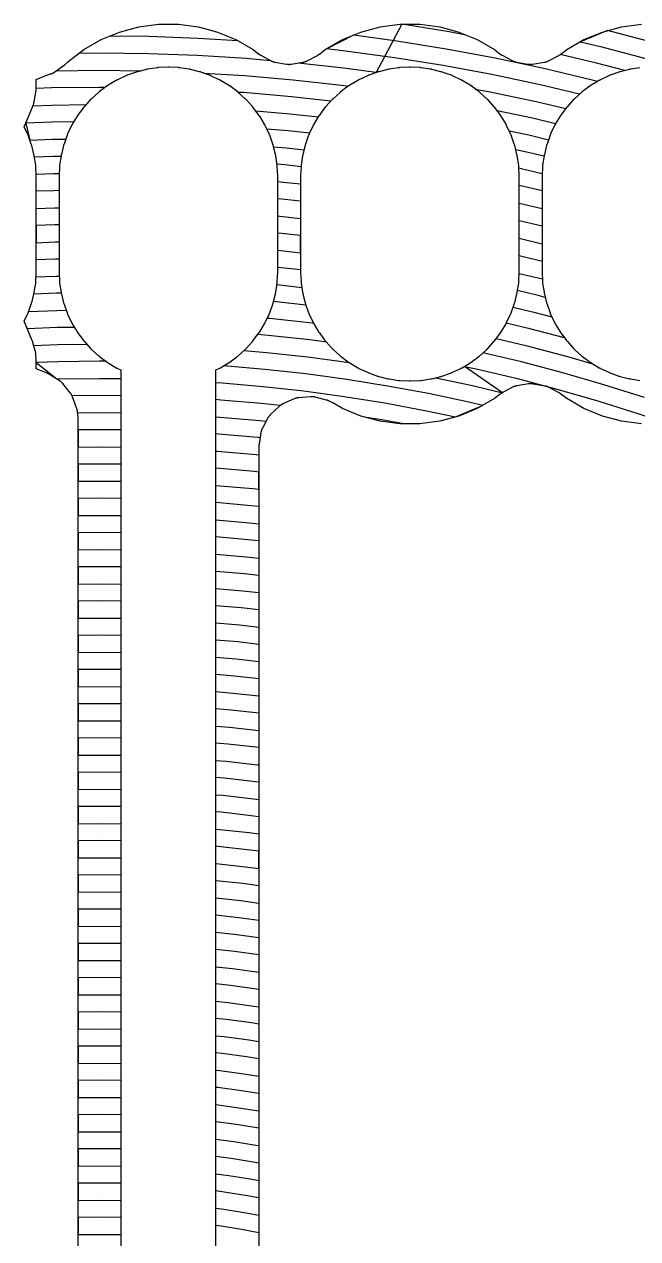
# Model space of a CAD drawing. Header units: metres. Extents: x 100 to 171, y -146 to -25.
# Drawn here: x 108.84 to 115.3, y -81.79 to -69.02 of the extents above; entities that cross this region are included whole.
import ezdxf

# ---------------------------------------------------------------- set-up
doc = ezdxf.new("R2010")
doc.units = ezdxf.units.M

msp = doc.modelspace()

# ---------------------------------------------------------------- linework, layer by layer
for points in [[(109.409, -107.813), (109.409, -73.173), (109.409, -73.17), (109.409, -73.166), (109.409, -73.163), (109.409, -73.159), (109.402, -73.09), (109.402, -73.087), (109.402, -73.083), (109.401, -73.08), (109.4, -73.076), (109.4, -73.073), (109.399, -73.069), (109.398, -73.066), (109.397, -73.063), (109.396, -73.059), (109.395, -73.056), (109.394, -73.052), (109.352, -72.937), (109.35, -72.933), (109.349, -72.93), (109.347, -72.926), (109.346, -72.923), (109.344, -72.919), (109.342, -72.916), (109.34, -72.913), (109.338, -72.909), (109.336, -72.906), (109.334, -72.903), (109.332, -72.9), (109.329, -72.897), (109.327, -72.894), (109.25, -72.798), (109.247, -72.795), (109.245, -72.793), (109.242, -72.79), (109.239, -72.787), (109.237, -72.784), (109.234, -72.782), (109.231, -72.779), (109.228, -72.777), (109.225, -72.774), (109.222, -72.772), (109.219, -72.77), (109.216, -72.768), (109.212, -72.766), (109.108, -72.701), (109.105, -72.699), (109.102, -72.697), (109.099, -72.695), (109.096, -72.694), (109.093, -72.692), (109.089, -72.691), (109.086, -72.689), (108.97, -72.641), (108.97, -72.551), (108.97, -72.548), (108.97, -72.544), (108.97, -72.541), (108.967, -72.493), (108.966, -72.49), (108.966, -72.486), (108.965, -72.482), (108.965, -72.478), (108.964, -72.475), (108.963, -72.471), (108.963, -72.467), (108.962, -72.463), (108.961, -72.46), (108.941, -72.394), (108.941, -72.392), (108.94, -72.389), (108.94, -72.385), (108.939, -72.382), (108.938, -72.378), (108.938, -72.374), (108.937, -72.371), (108.936, -72.367), (108.935, -72.364), (108.934, -72.36), (108.933, -72.357), (108.931, -72.353), (108.93, -72.35), (108.925, -72.338), (108.844, -72.142), (108.879, -72.067), (108.881, -72.063), (108.882, -72.06), (108.884, -72.057), (108.885, -72.053), (108.918, -71.961), (108.919, -71.957), (108.92, -71.954), (108.921, -71.95), (108.922, -71.947), (108.946, -71.852), (108.947, -71.848), (108.948, -71.844), (108.949, -71.841), (108.949, -71.837), (108.964, -71.74), (108.964, -71.736), (108.964, -71.733), (108.965, -71.729), (108.965, -71.725), (108.97, -71.627), (108.97, -71.624), (108.97, -71.62), (108.97, -70.62), (108.97, -70.616), (108.97, -70.613), (108.965, -70.515), (108.965, -70.511), (108.964, -70.507), (108.964, -70.504), (108.964, -70.5), (108.949, -70.403), (108.949, -70.399), (108.948, -70.396), (108.947, -70.392), (108.946, -70.388), (108.922, -70.293), (108.921, -70.29), (108.92, -70.286), (108.919, -70.283), (108.918, -70.279), (108.885, -70.187), (108.884, -70.183), (108.882, -70.18), (108.881, -70.177), (108.879, -70.173), (108.844, -70.098), (108.93, -69.89), (108.931, -69.886), (108.94, -69.864), (108.941, -69.861), (108.942, -69.857), (108.943, -69.854), (108.944, -69.85), (108.945, -69.846), (108.946, -69.843), (108.947, -69.839), (108.948, -69.835), (108.968, -69.714), (108.968, -69.71), (108.969, -69.707), (108.969, -69.703), (108.97, -69.7), (108.97, -69.696), (108.97, -69.693), (108.97, -69.689), (108.97, -69.599), (109.072, -69.557), (109.12, -69.542), (109.124, -69.541), (109.127, -69.54), (109.131, -69.539), (109.134, -69.537), (109.138, -69.536), (109.141, -69.534), (109.145, -69.533), (109.148, -69.531), (109.151, -69.529), (109.155, -69.527), (109.158, -69.525), (109.161, -69.523), (109.164, -69.521), (109.264, -69.449), (109.267, -69.447), (109.27, -69.445), (109.273, -69.443), (109.276, -69.44), (109.278, -69.438), (109.281, -69.436), (109.283, -69.433), (109.302, -69.414), (109.469, -69.286), (109.651, -69.181), (109.844, -69.101), (110.047, -69.047), (110.255, -69.019), (110.465, -69.019), (110.673, -69.047), (110.766, -69.072), (110.876, -69.101), (111.069, -69.181), (111.251, -69.286), (111.311, -69.332), (111.314, -69.335), (111.317, -69.337), (111.321, -69.339), (111.324, -69.341), (111.327, -69.343), (111.331, -69.345), (111.435, -69.401), (111.438, -69.403), (111.441, -69.405), (111.445, -69.406), (111.448, -69.408), (111.452, -69.409), (111.455, -69.411), (111.459, -69.412), (111.462, -69.413), (111.466, -69.414), (111.469, -69.415), (111.473, -69.416), (111.477, -69.417), (111.48, -69.417), (111.602, -69.438), (111.605, -69.439), (111.609, -69.44), (111.613, -69.44), (111.617, -69.44), (111.621, -69.44), (111.624, -69.441), (111.628, -69.441), (111.632, -69.441), (111.636, -69.44), (111.64, -69.44), (111.643, -69.44), (111.647, -69.439), (111.651, -69.439), (111.773, -69.419), (111.776, -69.419), (111.78, -69.418), (111.784, -69.417), (111.788, -69.416), (111.791, -69.415), (111.795, -69.414), (111.798, -69.413), (111.802, -69.411), (111.806, -69.41), (111.809, -69.409), (111.813, -69.407), (111.816, -69.405), (111.819, -69.404), (111.928, -69.346), (111.931, -69.344), (111.934, -69.342), (111.937, -69.34), (111.94, -69.339), (111.943, -69.337), (111.946, -69.334), (111.949, -69.332), (112.009, -69.286), (112.191, -69.181), (112.384, -69.101), (112.587, -69.047), (112.795, -69.019), (113.005, -69.019), (113.213, -69.047), (113.306, -69.072), (113.416, -69.101), (113.609, -69.181), (113.791, -69.286), (113.851, -69.332), (113.854, -69.335), (113.857, -69.337), (113.861, -69.339), (113.864, -69.341), (113.867, -69.343), (113.871, -69.345), (113.975, -69.401), (113.978, -69.403), (113.981, -69.405), (113.985, -69.406), (113.988, -69.408), (113.992, -69.409), (113.995, -69.411), (113.999, -69.412), (114.002, -69.413), (114.006, -69.414), (114.009, -69.415), (114.013, -69.416), (114.017, -69.417), (114.02, -69.417), (114.142, -69.438), (114.145, -69.439), (114.149, -69.44), (114.153, -69.44), (114.157, -69.44), (114.161, -69.44), (114.164, -69.441), (114.168, -69.441), (114.172, -69.441), (114.176, -69.44), (114.18, -69.44), (114.183, -69.44), (114.187, -69.439), (114.191, -69.439), (114.313, -69.419), (114.316, -69.419), (114.32, -69.418), (114.324, -69.417), (114.328, -69.416), (114.331, -69.415), (114.335, -69.414), (114.338, -69.413), (114.342, -69.411), (114.346, -69.41), (114.349, -69.409), (114.353, -69.407), (114.356, -69.405), (114.359, -69.404), (114.468, -69.346), (114.471, -69.344), (114.474, -69.342), (114.477, -69.34), (114.48, -69.339), (114.483, -69.337), (114.486, -69.334), (114.489, -69.332), (114.549, -69.286), (114.731, -69.181), (114.924, -69.101), (115.127, -69.047), (115.335, -69.019)], [(113.492, -69.133), (113.312, -69.099), (112.816, -69.019), (112.545, -69.527), (112.202, -69.48), (111.723, -69.427)], [(111.091, -69.194), (110.672, -69.168), (110.154, -69.149), (109.741, -69.144)], [(114.684, -69.755), (114.269, -69.657), (113.761, -69.549), (113.251, -69.454), (112.738, -69.372), (112.224, -69.302), (112.021, -69.279), (112.31, -69.132), (112.764, -69.193), (113.281, -69.277), (113.796, -69.372), (114.308, -69.481), (114.817, -69.602), (114.878, -69.618)], [(117.202, -69.775), (117.002, -69.701), (116.495, -69.526), (115.983, -69.364), (115.468, -69.215), (114.98, -69.086), (114.694, -69.203), (114.905, -69.253), (115.42, -69.388), (115.931, -69.537), (116.438, -69.697), (116.942, -69.871), (117.07, -69.918)], [(111.435, -69.402), (111.177, -69.379), (110.664, -69.348), (110.149, -69.329), (109.635, -69.323), (109.418, -69.325)], [(115.16, -69.506), (114.861, -69.427), (114.482, -69.337)], [(109.182, -69.508), (109.635, -69.503), (110.071, -69.508)], [(110.86, -107.531), (110.86, -72.654), (110.895, -72.638), (110.899, -72.636), (110.902, -72.634), (110.905, -72.632), (110.908, -72.631), (110.993, -72.58), (110.996, -72.578), (110.999, -72.576), (111.002, -72.574), (111.005, -72.572), (111.084, -72.513), (111.087, -72.511), (111.09, -72.509), (111.092, -72.507), (111.095, -72.504), (111.168, -72.438), (111.17, -72.436), (111.173, -72.433), (111.176, -72.431), (111.178, -72.428), (111.244, -72.355), (111.247, -72.352), (111.249, -72.35), (111.251, -72.347), (111.253, -72.344), (111.312, -72.265), (111.314, -72.262), (111.316, -72.259), (111.318, -72.256), (111.32, -72.253), (111.371, -72.169), (111.372, -72.165), (111.374, -72.162), (111.376, -72.159), (111.377, -72.156), (111.419, -72.067), (111.421, -72.063), (111.422, -72.06), (111.424, -72.057), (111.425, -72.053), (111.458, -71.961), (111.459, -71.957), (111.46, -71.954), (111.461, -71.95), (111.462, -71.947), (111.486, -71.852), (111.487, -71.848), (111.488, -71.844), (111.489, -71.841), (111.489, -71.837), (111.504, -71.74), (111.504, -71.736), (111.504, -71.733), (111.505, -71.729), (111.505, -71.725), (111.51, -71.627), (111.51, -71.624), (111.51, -71.62), (111.51, -70.62), (111.51, -70.616), (111.51, -70.613), (111.505, -70.515), (111.505, -70.511), (111.504, -70.507), (111.504, -70.504), (111.504, -70.5), (111.489, -70.403), (111.489, -70.399), (111.488, -70.396), (111.487, -70.392), (111.486, -70.388), (111.462, -70.293), (111.461, -70.29), (111.46, -70.286), (111.459, -70.283), (111.458, -70.279), (111.425, -70.187), (111.424, -70.183), (111.422, -70.18), (111.421, -70.177), (111.419, -70.173), (111.377, -70.084), (111.376, -70.081), (111.374, -70.078), (111.372, -70.075), (111.371, -70.071), (111.32, -69.987), (111.318, -69.984), (111.316, -69.981), (111.314, -69.978), (111.312, -69.975), (111.253, -69.896), (111.251, -69.893), (111.249, -69.89), (111.247, -69.888), (111.244, -69.885), (111.178, -69.812), (111.176, -69.809), (111.173, -69.807), (111.17, -69.804), (111.168, -69.802), (111.095, -69.736), (111.092, -69.733), (111.09, -69.731), (111.087, -69.729), (111.084, -69.727), (111.005, -69.668), (111.002, -69.666), (110.999, -69.664), (110.996, -69.662), (110.993, -69.66), (110.908, -69.609), (110.905, -69.608), (110.902, -69.606), (110.899, -69.604), (110.895, -69.602), (110.807, -69.561), (110.803, -69.559), (110.8, -69.558), (110.797, -69.556), (110.793, -69.555), (110.701, -69.522), (110.697, -69.521), (110.694, -69.52), (110.69, -69.518), (110.687, -69.518), (110.591, -69.494), (110.588, -69.493), (110.584, -69.492), (110.581, -69.491), (110.577, -69.491), (110.48, -69.476), (110.476, -69.476), (110.473, -69.476), (110.469, -69.475), (110.465, -69.475), (110.367, -69.47), (110.364, -69.47), (110.36, -69.47), (110.356, -69.47), (110.353, -69.47), (110.255, -69.475), (110.251, -69.475), (110.247, -69.476), (110.244, -69.476), (110.24, -69.476), (110.143, -69.491), (110.139, -69.491), (110.136, -69.492), (110.132, -69.493), (110.128, -69.494), (110.033, -69.518), (110.03, -69.518), (110.026, -69.52), (110.023, -69.521), (110.019, -69.522), (109.927, -69.555), (109.923, -69.556), (109.92, -69.558), (109.916, -69.559), (109.913, -69.561), (109.824, -69.602), (109.821, -69.604), (109.818, -69.606), (109.815, -69.608), (109.811, -69.609), (109.727, -69.66), (109.724, -69.662), (109.721, -69.664), (109.718, -69.666), (109.715, -69.668), (109.636, -69.727), (109.633, -69.729), (109.63, -69.731), (109.628, -69.733), (109.625, -69.736), (109.552, -69.802), (109.549, -69.804), (109.547, -69.807), (109.544, -69.809), (109.542, -69.812), (109.476, -69.885), (109.473, -69.888), (109.471, -69.89), (109.469, -69.893), (109.466, -69.896), (109.408, -69.975), (109.406, -69.978), (109.404, -69.981), (109.402, -69.984), (109.4, -69.987), (109.349, -70.071), (109.348, -70.075), (109.346, -70.078), (109.344, -70.081), (109.342, -70.084), (109.3, -70.173), (109.299, -70.177), (109.297, -70.18), (109.296, -70.183), (109.295, -70.187), (109.262, -70.279), (109.261, -70.283), (109.259, -70.286), (109.258, -70.29), (109.258, -70.293), (109.234, -70.388), (109.233, -70.392), (109.232, -70.396), (109.231, -70.399), (109.231, -70.403), (109.216, -70.5), (109.216, -70.504), (109.215, -70.507), (109.215, -70.511), (109.215, -70.515), (109.21, -70.613), (109.21, -70.616), (109.21, -70.62), (109.21, -71.62), (109.21, -71.624), (109.21, -71.627), (109.215, -71.725), (109.215, -71.729), (109.215, -71.733), (109.216, -71.736), (109.216, -71.74), (109.231, -71.837), (109.231, -71.841), (109.232, -71.844), (109.233, -71.848), (109.234, -71.852), (109.258, -71.947), (109.258, -71.95), (109.259, -71.954), (109.261, -71.957), (109.262, -71.961), (109.295, -72.053), (109.296, -72.057), (109.297, -72.06), (109.299, -72.063), (109.3, -72.067), (109.342, -72.156), (109.344, -72.159), (109.346, -72.162), (109.348, -72.165), (109.349, -72.169), (109.4, -72.253), (109.402, -72.256), (109.404, -72.259), (109.406, -72.262), (109.408, -72.265), (109.466, -72.344), (109.469, -72.347), (109.471, -72.35), (109.473, -72.352), (109.476, -72.355), (109.542, -72.428), (109.544, -72.431), (109.547, -72.433), (109.549, -72.436), (109.552, -72.438), (109.625, -72.504), (109.628, -72.507), (109.63, -72.509), (109.633, -72.511), (109.636, -72.513), (109.715, -72.572), (109.718, -72.574), (109.721, -72.576), (109.724, -72.578), (109.727, -72.58), (109.811, -72.631), (109.815, -72.632), (109.818, -72.634), (109.821, -72.636), (109.824, -72.638), (109.86, -72.654)], [(110.73, -69.532), (111.164, -69.559), (111.672, -69.603), (112.18, -69.659), (112.254, -69.669)], [(112.893, -72.77), (112.896, -72.77), (112.9, -72.77), (112.904, -72.77), (112.907, -72.77), (113.005, -72.765), (113.009, -72.765), (113.013, -72.764), (113.016, -72.764), (113.02, -72.764), (113.117, -72.749), (113.121, -72.749), (113.124, -72.748), (113.128, -72.747), (113.131, -72.746), (113.227, -72.722), (113.23, -72.722), (113.234, -72.72), (113.237, -72.719), (113.241, -72.718), (113.333, -72.685), (113.337, -72.684), (113.34, -72.682), (113.343, -72.681), (113.347, -72.679), (113.435, -72.638), (113.439, -72.636), (113.442, -72.634), (113.445, -72.632), (113.448, -72.631), (113.533, -72.58), (113.536, -72.578), (113.539, -72.576), (113.542, -72.574), (113.545, -72.572), (113.624, -72.513), (113.627, -72.511), (113.63, -72.509), (113.632, -72.507), (113.635, -72.504), (113.708, -72.438), (113.71, -72.436), (113.713, -72.433), (113.716, -72.431), (113.718, -72.428), (113.784, -72.355), (113.787, -72.352), (113.789, -72.35), (113.791, -72.347), (113.793, -72.344), (113.852, -72.265), (113.854, -72.262), (113.856, -72.259), (113.858, -72.256), (113.86, -72.253), (113.911, -72.169), (113.912, -72.165), (113.914, -72.162), (113.916, -72.159), (113.917, -72.156), (113.959, -72.067), (113.961, -72.063), (113.962, -72.06), (113.964, -72.057), (113.965, -72.053), (113.998, -71.961), (113.999, -71.957), (114, -71.954), (114.001, -71.95), (114.002, -71.947), (114.026, -71.852), (114.027, -71.848), (114.028, -71.844), (114.029, -71.841), (114.029, -71.837), (114.044, -71.74), (114.044, -71.736), (114.044, -71.733), (114.045, -71.729), (114.045, -71.725), (114.05, -71.627), (114.05, -71.624), (114.05, -71.62), (114.05, -70.62), (114.05, -70.616), (114.05, -70.613), (114.045, -70.515), (114.045, -70.511), (114.044, -70.507), (114.044, -70.504), (114.044, -70.5), (114.029, -70.403), (114.029, -70.399), (114.028, -70.396), (114.027, -70.392), (114.026, -70.388), (114.002, -70.293), (114.001, -70.29), (114, -70.286), (113.999, -70.283), (113.998, -70.279), (113.965, -70.187), (113.964, -70.183), (113.962, -70.18), (113.961, -70.177), (113.959, -70.173), (113.917, -70.084), (113.916, -70.081), (113.914, -70.078), (113.912, -70.075), (113.911, -70.071), (113.86, -69.987), (113.858, -69.984), (113.856, -69.981), (113.854, -69.978), (113.852, -69.975), (113.793, -69.896), (113.791, -69.893), (113.789, -69.89), (113.787, -69.888), (113.784, -69.885), (113.718, -69.812), (113.716, -69.809), (113.713, -69.807), (113.71, -69.804), (113.708, -69.802), (113.635, -69.736), (113.632, -69.733), (113.63, -69.731), (113.627, -69.729), (113.624, -69.727), (113.545, -69.668), (113.542, -69.666), (113.539, -69.664), (113.536, -69.662), (113.533, -69.66), (113.448, -69.609), (113.445, -69.608), (113.442, -69.606), (113.439, -69.604), (113.435, -69.602), (113.347, -69.561), (113.343, -69.559), (113.34, -69.558), (113.337, -69.556), (113.333, -69.555), (113.241, -69.522), (113.237, -69.521), (113.234, -69.52), (113.23, -69.518), (113.227, -69.518), (113.131, -69.494), (113.128, -69.493), (113.124, -69.492), (113.121, -69.491), (113.117, -69.491), (113.02, -69.476), (113.016, -69.476), (113.013, -69.476), (113.009, -69.475), (113.005, -69.475), (112.907, -69.47), (112.904, -69.47), (112.9, -69.47), (112.896, -69.47), (112.893, -69.47), (112.795, -69.475), (112.791, -69.475), (112.787, -69.476), (112.784, -69.476), (112.78, -69.476), (112.683, -69.491), (112.679, -69.491), (112.676, -69.492), (112.672, -69.493), (112.668, -69.494), (112.573, -69.518), (112.57, -69.518), (112.566, -69.52), (112.563, -69.521), (112.559, -69.522), (112.467, -69.555), (112.463, -69.556), (112.46, -69.558), (112.456, -69.559), (112.453, -69.561), (112.364, -69.602), (112.361, -69.604), (112.358, -69.606), (112.355, -69.608), (112.351, -69.609), (112.267, -69.66), (112.264, -69.662), (112.261, -69.664), (112.258, -69.666), (112.255, -69.668), (112.176, -69.727), (112.173, -69.729), (112.17, -69.731), (112.168, -69.733), (112.165, -69.736), (112.092, -69.802), (112.089, -69.804), (112.087, -69.807), (112.084, -69.809), (112.082, -69.812), (112.016, -69.885), (112.013, -69.888), (112.011, -69.89), (112.009, -69.893), (112.006, -69.896), (111.948, -69.975), (111.946, -69.978), (111.944, -69.981), (111.942, -69.984), (111.94, -69.987), (111.889, -70.071), (111.888, -70.075), (111.886, -70.078), (111.884, -70.081), (111.882, -70.084), (111.84, -70.173), (111.839, -70.177), (111.837, -70.18), (111.836, -70.183), (111.835, -70.187), (111.802, -70.279), (111.801, -70.283), (111.799, -70.286), (111.798, -70.29), (111.798, -70.293), (111.774, -70.388), (111.773, -70.392), (111.772, -70.396), (111.771, -70.399), (111.771, -70.403), (111.756, -70.5), (111.756, -70.504), (111.755, -70.507), (111.755, -70.511), (111.755, -70.515), (111.75, -70.613), (111.75, -70.616), (111.75, -70.62), (111.75, -71.62), (111.75, -71.624), (111.75, -71.627), (111.755, -71.725), (111.755, -71.729), (111.755, -71.733), (111.756, -71.736), (111.756, -71.74), (111.771, -71.837), (111.771, -71.841), (111.772, -71.844), (111.773, -71.848), (111.774, -71.852), (111.798, -71.947), (111.798, -71.95), (111.799, -71.954), (111.801, -71.957), (111.802, -71.961), (111.835, -72.053), (111.836, -72.057), (111.837, -72.06), (111.839, -72.063), (111.84, -72.067), (111.882, -72.156), (111.884, -72.159), (111.886, -72.162), (111.888, -72.165), (111.889, -72.169), (111.94, -72.253), (111.942, -72.256), (111.944, -72.259), (111.946, -72.262), (111.948, -72.265), (112.006, -72.344), (112.009, -72.347), (112.011, -72.35), (112.013, -72.352), (112.016, -72.355), (112.082, -72.428), (112.084, -72.431), (112.087, -72.433), (112.089, -72.436), (112.092, -72.438), (112.165, -72.504), (112.168, -72.507), (112.17, -72.509), (112.173, -72.511), (112.176, -72.513), (112.255, -72.572), (112.258, -72.574), (112.261, -72.576), (112.264, -72.578), (112.267, -72.58), (112.351, -72.631), (112.355, -72.632), (112.358, -72.634), (112.361, -72.636), (112.364, -72.638), (112.453, -72.679), (112.456, -72.681), (112.46, -72.682), (112.463, -72.684), (112.467, -72.685), (112.559, -72.718), (112.563, -72.719), (112.566, -72.72), (112.57, -72.722), (112.573, -72.722), (112.668, -72.746), (112.672, -72.747), (112.676, -72.748), (112.679, -72.749), (112.683, -72.749), (112.78, -72.764), (112.784, -72.764), (112.787, -72.764), (112.791, -72.765), (112.795, -72.765), (112.893, -72.77)], [(115.32, -69.476), (115.223, -69.491), (115.219, -69.491), (115.216, -69.492), (115.212, -69.493), (115.208, -69.494), (115.113, -69.518), (115.11, -69.518), (115.106, -69.52), (115.103, -69.521), (115.099, -69.522), (115.007, -69.555), (115.003, -69.556), (115, -69.558), (114.996, -69.559), (114.993, -69.561), (114.904, -69.602), (114.901, -69.604), (114.898, -69.606), (114.895, -69.608), (114.891, -69.609), (114.807, -69.66), (114.804, -69.662), (114.801, -69.664), (114.798, -69.666), (114.795, -69.668), (114.716, -69.727), (114.713, -69.729), (114.71, -69.731), (114.708, -69.733), (114.705, -69.736), (114.632, -69.802), (114.629, -69.804), (114.627, -69.807), (114.624, -69.809), (114.622, -69.812), (114.556, -69.885), (114.553, -69.888), (114.551, -69.89), (114.549, -69.893), (114.546, -69.896), (114.488, -69.975), (114.486, -69.978), (114.484, -69.981), (114.482, -69.984), (114.48, -69.987), (114.429, -70.071), (114.428, -70.075), (114.426, -70.078), (114.424, -70.081), (114.422, -70.084), (114.38, -70.173), (114.379, -70.177), (114.377, -70.18), (114.376, -70.183), (114.375, -70.187), (114.342, -70.279), (114.341, -70.283), (114.339, -70.286), (114.338, -70.29), (114.338, -70.293), (114.314, -70.388), (114.313, -70.392), (114.312, -70.396), (114.311, -70.399), (114.311, -70.403), (114.296, -70.5), (114.296, -70.504), (114.295, -70.507), (114.295, -70.511), (114.295, -70.515), (114.29, -70.613), (114.29, -70.616), (114.29, -70.62), (114.29, -71.62), (114.29, -71.624), (114.29, -71.627), (114.295, -71.725), (114.295, -71.729), (114.295, -71.733), (114.296, -71.736), (114.296, -71.74), (114.311, -71.837), (114.311, -71.841), (114.312, -71.844), (114.313, -71.848), (114.314, -71.852), (114.338, -71.947), (114.338, -71.95), (114.339, -71.954), (114.341, -71.957), (114.342, -71.961), (114.375, -72.053), (114.376, -72.057), (114.377, -72.06), (114.379, -72.063), (114.38, -72.067), (114.422, -72.156), (114.424, -72.159), (114.426, -72.162), (114.428, -72.165), (114.429, -72.169), (114.48, -72.253), (114.482, -72.256), (114.484, -72.259), (114.486, -72.262), (114.488, -72.265), (114.546, -72.344), (114.549, -72.347), (114.551, -72.35), (114.553, -72.352), (114.556, -72.355), (114.622, -72.428), (114.624, -72.431), (114.627, -72.433), (114.629, -72.436), (114.632, -72.438), (114.705, -72.504), (114.708, -72.507), (114.71, -72.509), (114.713, -72.511), (114.716, -72.513), (114.795, -72.572), (114.798, -72.574), (114.801, -72.576), (114.804, -72.578), (114.807, -72.58), (114.891, -72.631), (114.895, -72.632), (114.898, -72.634), (114.901, -72.636), (114.904, -72.638), (114.993, -72.679), (114.996, -72.681), (115, -72.682), (115.003, -72.684), (115.007, -72.685), (115.099, -72.718), (115.103, -72.719), (115.106, -72.72), (115.11, -72.722), (115.113, -72.722), (115.208, -72.746), (115.212, -72.747), (115.216, -72.748), (115.219, -72.749), (115.223, -72.749), (115.32, -72.764)], [(109.694, -69.683), (109.635, -69.683), (109.129, -69.689), (108.97, -69.695)], [(113.588, -69.7), (113.726, -69.726), (114.229, -69.832), (114.539, -69.906)], [(112.068, -69.828), (111.655, -69.782), (111.151, -69.738), (111.094, -69.735)], [(108.935, -69.876), (109.133, -69.869), (109.494, -69.864)], [(111.279, -69.93), (111.637, -69.961), (111.936, -69.994)], [(114.433, -70.066), (114.19, -70.008), (113.818, -69.929)], [(109.365, -70.046), (109.138, -70.049), (108.86, -70.059), (108.903, -70.237), (109.142, -70.229), (109.28, -70.227)], [(111.844, -70.165), (111.62, -70.14), (111.395, -70.121)], [(113.944, -70.14), (114.15, -70.183), (114.358, -70.233)], [(111.466, -70.308), (111.602, -70.319), (111.786, -70.34)], [(114.31, -70.406), (114.111, -70.359), (114.014, -70.338)], [(109.23, -70.408), (109.147, -70.409), (108.951, -70.416)], [(108.969, -70.595), (109.151, -70.589), (109.211, -70.588)], [(111.755, -70.517), (111.584, -70.498), (111.502, -70.491)], [(114.046, -70.529), (114.071, -70.535), (114.291, -70.587)], [(111.51, -70.673), (111.567, -70.678), (111.75, -70.698)], [(114.29, -70.772), (114.05, -70.715)], [(109.21, -70.768), (109.155, -70.769), (108.97, -70.775)], [(111.75, -70.879), (111.549, -70.857), (111.51, -70.853)], [(108.97, -70.955), (109.16, -70.948), (109.21, -70.948), (109.21, -71.128), (109.164, -71.128), (108.97, -71.136), (108.97, -71.316), (109.169, -71.308), (109.21, -71.308)], [(114.29, -71.142), (114.05, -71.085), (114.05, -70.9), (114.29, -70.957)], [(111.51, -71.034), (111.531, -71.036), (111.75, -71.06)], [(111.75, -71.603), (111.51, -71.577), (111.51, -71.396), (111.75, -71.422), (111.75, -71.241), (111.514, -71.215), (111.51, -71.215)], [(114.05, -71.27), (114.29, -71.327)], [(109.21, -71.488), (109.173, -71.488), (108.97, -71.496)], [(114.29, -71.512), (114.05, -71.455)], [(108.967, -71.676), (109.177, -71.668), (109.212, -71.668)], [(111.501, -71.757), (111.763, -71.786)], [(114.049, -71.639), (114.293, -71.697), (114.294, -71.697)], [(109.233, -71.848), (109.182, -71.848), (108.945, -71.857)], [(114.324, -71.891), (114.249, -71.872), (114.032, -71.82)], [(111.806, -71.972), (111.466, -71.934)], [(113.986, -71.994), (114.205, -72.046), (114.394, -72.096)], [(108.89, -72.039), (109.186, -72.028), (109.285, -72.027)], [(111.4, -72.108), (111.425, -72.111), (111.871, -72.16), (111.886, -72.162)], [(109.372, -72.206), (109.191, -72.208), (108.876, -72.22)], [(114.527, -72.317), (114.161, -72.221), (113.914, -72.162)], [(108.942, -72.397), (109.195, -72.388), (109.502, -72.384)], [(112.022, -72.362), (111.849, -72.339), (111.408, -72.29), (111.3, -72.28)], [(113.809, -72.322), (114.118, -72.396), (114.556, -72.511), (114.82, -72.588)], [(111.156, -72.449), (111.39, -72.469), (111.827, -72.517), (112.261, -72.576)], [(115.366, -72.945), (114.938, -72.809), (114.508, -72.684), (114.074, -72.57), (113.668, -72.474)], [(109.704, -72.563), (109.635, -72.563), (109.2, -72.568), (108.97, -72.576), (109.185, -72.749), (109.204, -72.748), (109.635, -72.743), (109.86, -72.745)], [(109.86, -72.654), (109.86, -107.738)], [(111.536, -73.028), (111.337, -73.006), (110.912, -72.97), (110.86, -72.966), (110.86, -72.786), (110.926, -72.79), (111.355, -72.827), (111.783, -72.875), (112.21, -72.933), (112.635, -73.001), (113.058, -73.08), (113.381, -73.148), (113.663, -73.028), (113.519, -72.993), (113.094, -72.903), (112.666, -72.824), (112.236, -72.755), (111.805, -72.696), (111.373, -72.648), (110.941, -72.611)], [(113.172, -72.736), (113.559, -72.818), (113.875, -72.893), (113.473, -72.616), (113.598, -72.642), (114.03, -72.745), (114.459, -72.858), (114.886, -72.982), (115.309, -73.116), (115.595, -73.214)], [(115.335, -73.221), (115.127, -73.193), (114.924, -73.139), (114.731, -73.059), (114.636, -73.004), (114.549, -72.954), (114.489, -72.908), (114.486, -72.905), (114.483, -72.903), (114.479, -72.901), (114.476, -72.899), (114.472, -72.897), (114.469, -72.895), (114.365, -72.839), (114.362, -72.837), (114.359, -72.835), (114.355, -72.834), (114.352, -72.832), (114.348, -72.831), (114.345, -72.829), (114.341, -72.828), (114.338, -72.827), (114.334, -72.826), (114.33, -72.825), (114.327, -72.824), (114.323, -72.823), (114.32, -72.823), (114.198, -72.802), (114.194, -72.801), (114.191, -72.8), (114.187, -72.8), (114.183, -72.8), (114.179, -72.8), (114.175, -72.799), (114.172, -72.799), (114.168, -72.799), (114.164, -72.8), (114.16, -72.8), (114.156, -72.8), (114.153, -72.801), (114.149, -72.801), (114.027, -72.821), (114.024, -72.821), (114.02, -72.822), (114.016, -72.823), (114.012, -72.824), (114.009, -72.825), (114.005, -72.826), (114.001, -72.827), (113.998, -72.829), (113.994, -72.83), (113.991, -72.831), (113.987, -72.833), (113.984, -72.835), (113.98, -72.836), (113.872, -72.894), (113.869, -72.896), (113.866, -72.898), (113.863, -72.9), (113.86, -72.901), (113.857, -72.903), (113.854, -72.906), (113.851, -72.908), (113.791, -72.954), (113.609, -73.059), (113.416, -73.139), (113.213, -73.193), (113.005, -73.221), (112.795, -73.221), (112.587, -73.193), (112.384, -73.139), (112.191, -73.059), (112.096, -73.004), (112.093, -73.002), (112.089, -73), (112.052, -72.982), (112.049, -72.98), (112.046, -72.979), (112.042, -72.977), (112.039, -72.976), (112.036, -72.974), (112.032, -72.973), (112.029, -72.972), (112.025, -72.971), (112.022, -72.97), (111.902, -72.94), (111.898, -72.939), (111.895, -72.938), (111.891, -72.938), (111.887, -72.937), (111.883, -72.936), (111.88, -72.936), (111.876, -72.936), (111.872, -72.935), (111.868, -72.935), (111.864, -72.935), (111.861, -72.935), (111.857, -72.936), (111.853, -72.936), (111.73, -72.946), (111.727, -72.946), (111.723, -72.947), (111.719, -72.947), (111.715, -72.948), (111.711, -72.949), (111.708, -72.95), (111.704, -72.951), (111.7, -72.952), (111.697, -72.953), (111.693, -72.954), (111.689, -72.955), (111.686, -72.957), (111.682, -72.958), (111.57, -73.008), (111.566, -73.009), (111.563, -73.011), (111.559, -73.013), (111.556, -73.014), (111.553, -73.016), (111.55, -73.018), (111.546, -73.02), (111.543, -73.023), (111.54, -73.025), (111.537, -73.027), (111.534, -73.03), (111.531, -73.032), (111.528, -73.035), (111.438, -73.118), (111.435, -73.121), (111.432, -73.123), (111.43, -73.126), (111.427, -73.129), (111.425, -73.132), (111.422, -73.135), (111.42, -73.138), (111.418, -73.141), (111.415, -73.144), (111.413, -73.147), (111.411, -73.15), (111.409, -73.154), (111.407, -73.157), (111.349, -73.265), (111.347, -73.269), (111.345, -73.272), (111.344, -73.275), (111.342, -73.279), (111.341, -73.283), (111.34, -73.286), (111.338, -73.29), (111.337, -73.293), (111.336, -73.297), (111.335, -73.301), (111.334, -73.304), (111.333, -73.308), (111.333, -73.312), (111.313, -73.433), (111.312, -73.437), (111.312, -73.44), (111.311, -73.444), (111.311, -73.447), (111.311, -73.451), (111.311, -73.454), (111.311, -73.458), (111.311, -107.127)], [(109.86, -72.925), (109.635, -72.923), (109.347, -72.926)], [(109.404, -73.105), (109.635, -73.103), (109.86, -73.105)], [(111.324, -73.367), (111.302, -73.365), (110.886, -73.329), (110.86, -73.327), (110.86, -73.147), (110.899, -73.149), (111.32, -73.185), (111.388, -73.193)], [(112.831, -73.221), (112.604, -73.178), (112.423, -73.149)], [(109.86, -73.285), (109.635, -73.283), (109.409, -73.285), (109.409, -73.465), (109.635, -73.463), (109.86, -73.465)], [(111.311, -74.09), (111.231, -74.081), (110.86, -74.049), (110.86, -73.868), (111.249, -73.902), (111.311, -73.909), (111.311, -73.728), (111.267, -73.723), (110.86, -73.688), (110.86, -73.507), (110.873, -73.508), (111.284, -73.544), (111.311, -73.547)], [(109.86, -73.645), (109.635, -73.643), (109.409, -73.645), (109.409, -73.825), (109.635, -73.823), (109.86, -73.825), (109.86, -74.005), (109.635, -74.003), (109.409, -74.005), (109.409, -74.185), (109.635, -74.183), (109.86, -74.185)], [(111.311, -74.452), (111.196, -74.439), (110.86, -74.41), (110.86, -74.23), (111.214, -74.26), (111.311, -74.271)], [(109.86, -74.365), (109.635, -74.363), (109.409, -74.365), (109.409, -74.545), (109.635, -74.543), (109.86, -74.545)], [(111.311, -74.814), (111.161, -74.798), (110.86, -74.772), (110.86, -74.591), (111.178, -74.618), (111.311, -74.633)], [(109.86, -74.725), (109.635, -74.723), (109.409, -74.725), (109.409, -74.905), (109.635, -74.903), (109.86, -74.905), (109.86, -75.085), (109.635, -75.083), (109.409, -75.085), (109.409, -75.265), (109.635, -75.263), (109.86, -75.265)], [(111.311, -75.176), (111.126, -75.156), (110.86, -75.133), (110.86, -74.952), (111.143, -74.977), (111.311, -74.995)], [(111.311, -75.539), (111.09, -75.514), (110.86, -75.494), (110.86, -75.314), (111.108, -75.335), (111.311, -75.357)], [(109.86, -75.445), (109.635, -75.443), (109.409, -75.445), (109.409, -75.625), (109.635, -75.623), (109.86, -75.625)], [(111.311, -75.901), (111.055, -75.872), (110.86, -75.856), (110.86, -75.675), (111.073, -75.693), (111.311, -75.72)], [(109.86, -75.805), (109.635, -75.803), (109.409, -75.805), (109.409, -75.985), (109.635, -75.983), (109.86, -75.985), (109.86, -76.165), (109.635, -76.163), (109.409, -76.165), (109.409, -76.345), (109.635, -76.343), (109.86, -76.345)], [(111.311, -76.263), (111.02, -76.231), (110.86, -76.217), (110.86, -76.036), (111.037, -76.052), (111.311, -76.082)], [(111.311, -76.625), (110.984, -76.589), (110.86, -76.578), (110.86, -76.398), (111.002, -76.41), (111.311, -76.444)], [(109.86, -76.525), (109.635, -76.523), (109.409, -76.525), (109.409, -76.705), (109.635, -76.703), (109.86, -76.705), (109.86, -76.885), (109.635, -76.883), (109.409, -76.885), (109.409, -77.065), (109.635, -77.063), (109.86, -77.065), (109.86, -77.245), (109.635, -77.243), (109.409, -77.245), (109.409, -77.425), (109.635, -77.423), (109.86, -77.425)], [(111.311, -76.988), (111.276, -76.983), (110.949, -76.947), (110.86, -76.94), (110.86, -76.759), (110.967, -76.768), (111.298, -76.805), (111.311, -76.807)], [(111.311, -77.351), (111.232, -77.341), (110.914, -77.305), (110.86, -77.301), (110.86, -77.12), (110.931, -77.126), (111.254, -77.162), (111.311, -77.17)], [(111.311, -78.078), (111.144, -78.055), (110.86, -78.024), (110.86, -77.843), (110.861, -77.843), (111.166, -77.877), (111.311, -77.896), (111.311, -77.715), (111.188, -77.698), (110.878, -77.664), (110.86, -77.662), (110.86, -77.482), (110.896, -77.485), (111.21, -77.519), (111.311, -77.533)], [(109.86, -77.605), (109.635, -77.603), (109.409, -77.605), (109.409, -77.785), (109.635, -77.783), (109.86, -77.785), (109.86, -77.965), (109.635, -77.963), (109.409, -77.965), (109.409, -78.145), (109.635, -78.143), (109.86, -78.145), (109.86, -78.325), (109.635, -78.323), (109.409, -78.325), (109.409, -78.505), (109.635, -78.503), (109.86, -78.505)], [(111.311, -78.441), (111.1, -78.413), (110.86, -78.386), (110.86, -78.205), (111.122, -78.234), (111.311, -78.26)], [(111.311, -78.805), (111.056, -78.77), (110.86, -78.748), (110.86, -78.567), (111.078, -78.591), (111.311, -78.623)], [(109.86, -78.685), (109.635, -78.683), (109.409, -78.685), (109.409, -78.865), (109.635, -78.863), (109.86, -78.865), (109.86, -79.045), (109.635, -79.043), (109.409, -79.045), (109.409, -79.225), (109.635, -79.223), (109.86, -79.225), (109.86, -79.405), (109.635, -79.403), (109.409, -79.405), (109.409, -79.585), (109.635, -79.583), (109.86, -79.585)], [(111.311, -79.168), (111.285, -79.164), (111.012, -79.127), (110.86, -79.11), (110.86, -78.929), (111.034, -78.949), (111.311, -78.986)], [(111.311, -79.533), (111.233, -79.52), (110.968, -79.485), (110.86, -79.473), (110.86, -79.292), (110.99, -79.306), (111.259, -79.342), (111.311, -79.351)], [(111.311, -79.898), (111.18, -79.877), (110.924, -79.842), (110.86, -79.835), (110.86, -79.654), (110.946, -79.663), (111.206, -79.699), (111.311, -79.715)], [(109.86, -79.765), (109.635, -79.763), (109.409, -79.765), (109.409, -79.945), (109.635, -79.943), (109.86, -79.945), (109.86, -80.125), (109.635, -80.123), (109.409, -80.125), (109.409, -80.305), (109.635, -80.303), (109.86, -80.305), (109.86, -80.485), (109.635, -80.483), (109.409, -80.485), (109.409, -80.665), (109.635, -80.663), (109.86, -80.665)], [(111.311, -80.262), (111.127, -80.233), (110.88, -80.199), (110.86, -80.197), (110.86, -80.016), (110.902, -80.02), (111.153, -80.055), (111.311, -80.08)], [(111.311, -80.627), (111.074, -80.589), (110.86, -80.56), (110.86, -80.378), (111.1, -80.411), (111.311, -80.445)], [(111.311, -80.993), (111.25, -80.982), (111.021, -80.945), (110.86, -80.923), (110.86, -80.741), (111.048, -80.767), (111.281, -80.804), (111.311, -80.81)], [(109.86, -80.845), (109.635, -80.843), (109.409, -80.845), (109.409, -81.025), (109.635, -81.023), (109.86, -81.025), (109.86, -81.205), (109.858, -81.205), (109.635, -81.203), (109.412, -81.205), (109.409, -81.205), (109.409, -81.386), (109.416, -81.385), (109.635, -81.383), (109.853, -81.385), (109.86, -81.386), (109.86, -81.566), (109.849, -81.565), (109.635, -81.563), (109.42, -81.565), (109.409, -81.566), (109.409, -81.746), (109.425, -81.745), (109.635, -81.743), (109.844, -81.745), (109.86, -81.746)], [(111.311, -81.359), (111.189, -81.336), (110.968, -81.301), (110.86, -81.286), (110.86, -81.105), (110.995, -81.123), (111.219, -81.159), (111.311, -81.176)], [(111.311, -81.725), (111.127, -81.691), (110.916, -81.657), (110.86, -81.65), (110.86, -81.468), (110.942, -81.479), (111.158, -81.514), (111.311, -81.542)]]:
    msp.add_lwpolyline(points)

doc.saveas('drawing.dxf')
